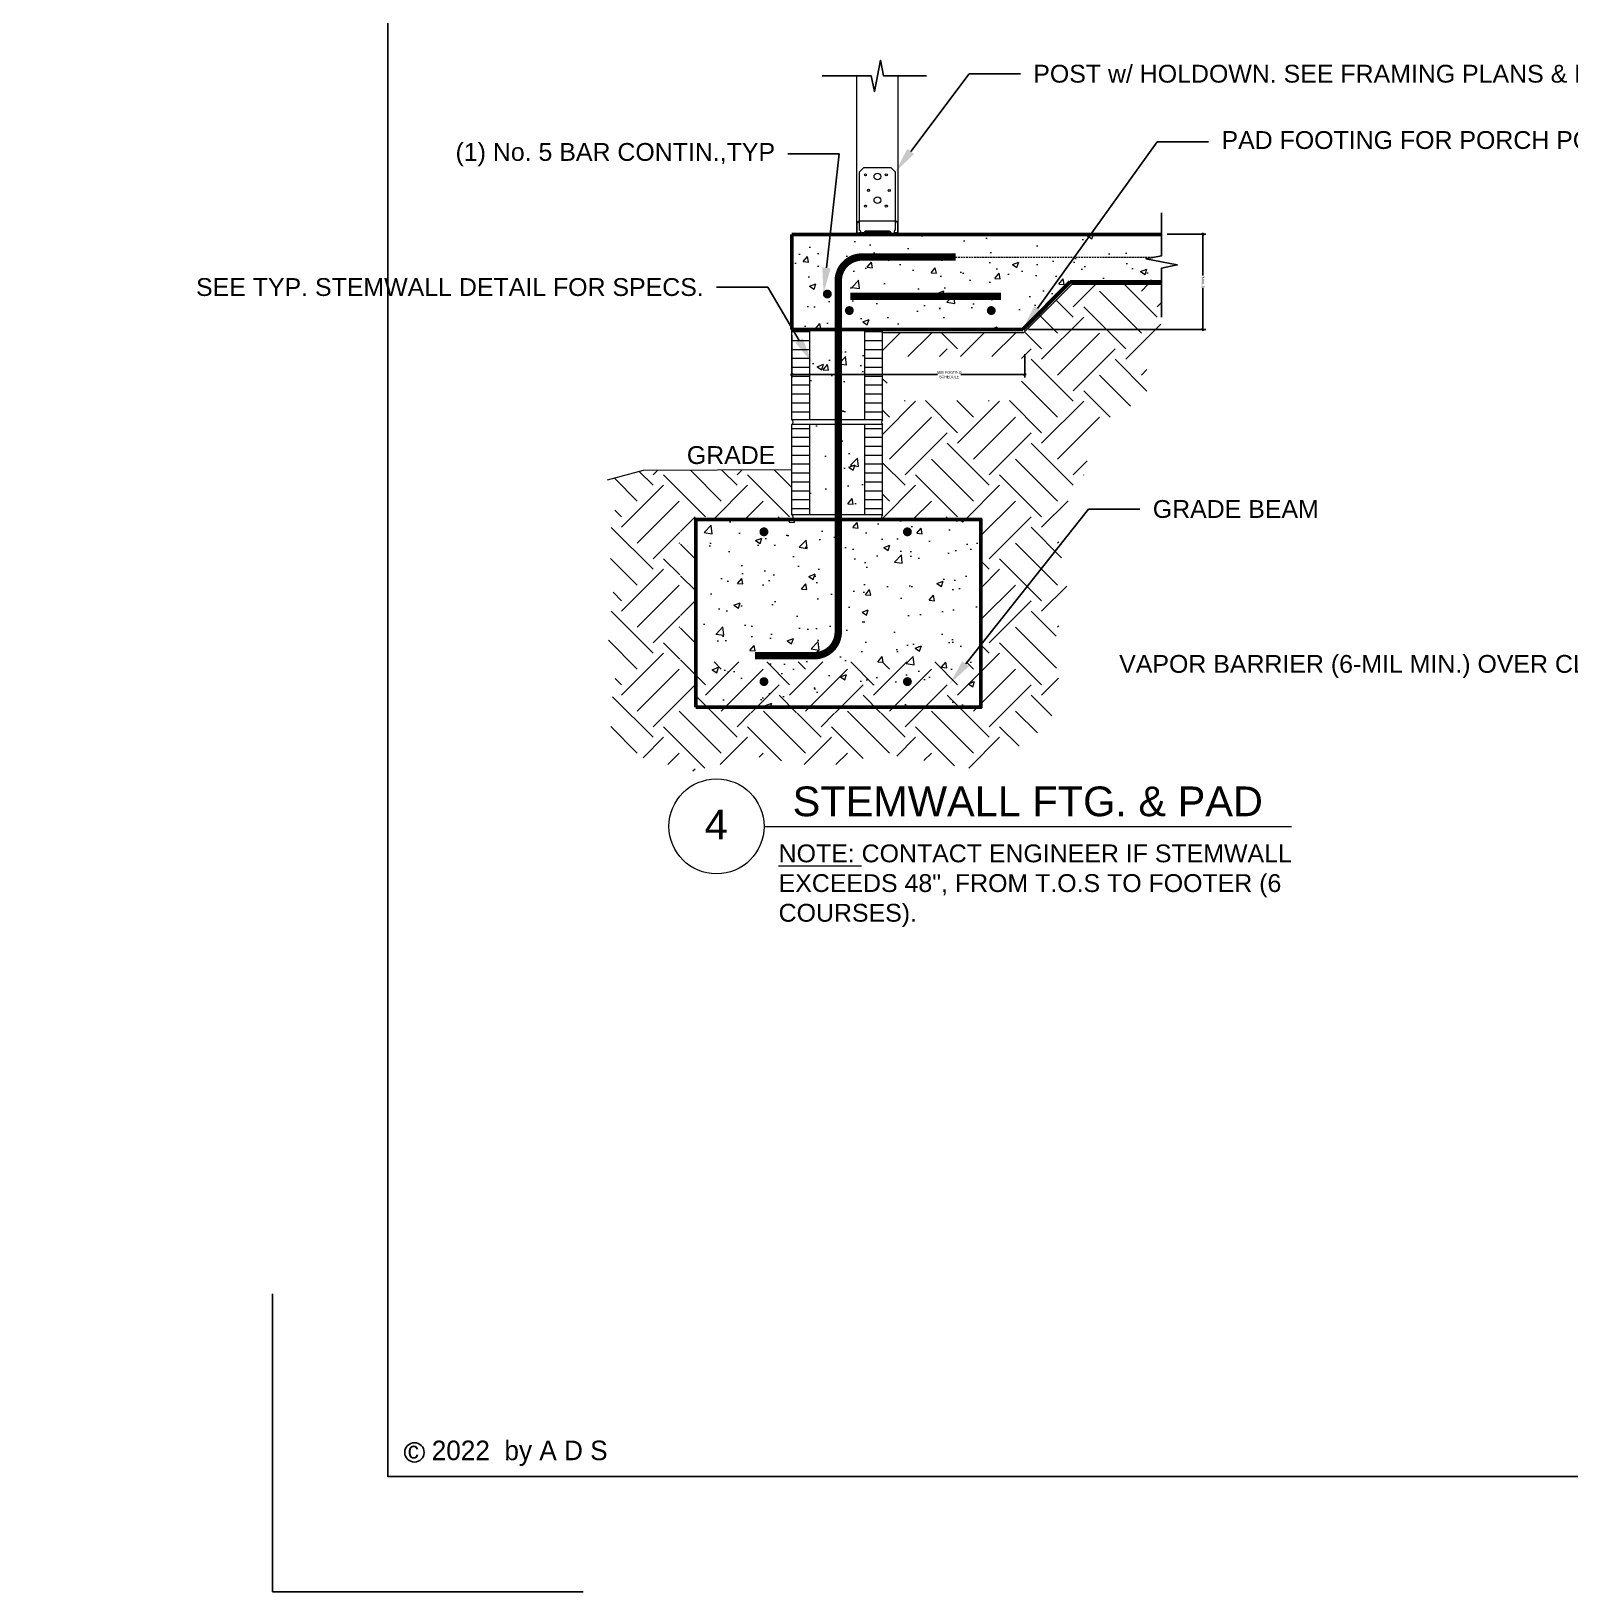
# Model space of a CAD drawing. Header units: inches. Extents: x -1842 to 12195, y -2228 to 2193.
# Drawn here: x 9295 to 9943, y -1030 to -373 of the extents above; entities that cross this region are included whole.
import ezdxf
from ezdxf import colors
from ezdxf.entities.mleader import LeaderData, LeaderLine
from ezdxf.math import Vec2, Vec3

# ---------------------------------------------------------------- set-up
doc = ezdxf.new("R2010")
doc.units = ezdxf.units.IN
doc.header["$LTSCALE"] = 6
doc.header["$MEASUREMENT"] = 0
doc.linetypes.add('HIDDEN2', pattern=[0.1875, 0.125, -0.0625])
doc.layers.add('S-Dims', color=2, linetype='Continuous')
doc.layers.add('Title Block', color=7, linetype='Continuous')
for name, color, linetype, lineweight in [('S-Exisitng', 252, 'Continuous', 0), ('S-Foundation', 5, 'Continuous', 0), ('S-Structural', 1, 'Continuous', 20), ('S-Text', 3, 'Continuous', 0)]:
    doc.layers.add(name, color=color, linetype=linetype, lineweight=lineweight)
doc.styles.add('Arial', font='arial.ttf')
doc.styles.add('HS-DESIGN-PLAN', font='GOTHIC.TTF', dxfattribs={"height": 0.09375})
doc.styles.add('HS-DESIGN-TTLB', font='GOTHIC.TTF')
doc.styles.get("Standard").update_dxf_attribs({"font": 'ARIALN.TTF'})
doc.dimstyles.new('DIMS', dxfattribs={"dimscale": 96, "dimtxt": 0.09375, "dimasz": 0.09375, "dimexe": 0.1, "dimexo": 0.2, "dimgap": 0.046875, "dimtad": 0, "dimdec": 1, "dimzin": 7, "dimdsep": 46, "dimlunit": 4, "dimtxsty": 'Standard', "dimblk": 'ARCHTICK', "dimcen": 0, "dimdle": 0.046875, "dimclrd": 2, "dimclre": 2, "dimclrt": 2, "dimadec": 0, "dimazin": 0, "dimtfac": 1, "dimtdec": 1, "dimtmove": 1, "dimatfit": 2, "dimfxl": 0.2, "dimtolj": 1, "dimtzin": 0, "dimarcsym": 0})

# ---------------------------------------------------------------- blocks, each defined once
blk = doc.blocks.new('_ARCHTICK')
at = {"color": 0, "linetype": 'ByBlock', "const_width": 0.15}
blk.add_lwpolyline([(-0.5, -0.5), (0.5, 0.5)], dxfattribs=at)
blk = doc.blocks.new('*D529')
at = {"layer": 'Defpoints', "color": 0, "transparency": 16777216}
for p in [(9615.59, -498.59), (9713.62, -506.67), (9713.62, -517.66)]:
    blk.add_point(p, dxfattribs=at)
at = {"layer": 'S-Dims', "color": 2, "lineweight": -2, "transparency": 16777216}
for p, q in [((9615.59, -500.99), (9615.59, -518.86)), ((9713.62, -509.07), (9713.62, -518.86)), ((9615.03, -517.66), (9676.82, -517.66)), ((9714.18, -517.66), (9686.62, -517.66))]:
    blk.add_line(p, q, dxfattribs=at)
at = {"layer": 'S-Dims', "color": 2, "lineweight": -2, "transparency": 16777216, "xscale": 1.125, "yscale": 1.125, "zscale": 1.125, "rotation": 180}
blk.add_blockref('_ARCHTICK', (9615.59, -517.66), dxfattribs=at)
at = {"layer": 'S-Dims', "color": 2, "lineweight": -2, "transparency": 16777216, "xscale": 1.125, "yscale": 1.125, "zscale": 1.125}
blk.add_blockref('_ARCHTICK', (9713.62, -517.66), dxfattribs=at)
at = {"layer": 'S-Dims', "color": 2, "transparency": 16777216, "insert": (9681.72, -517.66), "char_height": 1.125, "attachment_point": 5}
blk.add_mtext('\\A1;SEE FOOTING \\PSCHEDULE', dxfattribs=at)
blk = doc.blocks.new('ABU44-r')
for p, q in [((-1.13, 5.59), (-1.5, 5.22)), ((-1.13, 5.59), (1.12, 5.59)), ((1.12, 5.59), (1.5, 5.22)), ((-1.5, 0.3), (-1.5, 5.22)), ((1.5, 5.22), (1.5, 0.3)), ((-1.69, 0.1), (-1.69, 0.9)), ((-1.69, 0.1), (-1.41, 0.1)), ((-1.41, 0.09), (-1.5, 0.09)), ((-1.5, 0), (-1.5, 0.09)), ((1.5, 0), (-1.5, 0)), ((-1.49, 1.1), (1.49, 1.1)), ((-1.41, 0.22), (-1.41, 0)), ((-1.16, 0.09), (-1.41, 0.09)), ((-1.13, 0.12), (-1.13, 0.12)), ((1.03, 0.22), (-1.03, 0.22)), ((-1.03, 0.06), (-1.03, 0.09)), ((1, 0.12), (-1, 0.12)), ((1.03, 0.06), (1.03, 0.09)), ((1.41, 0.22), (1.42, 0)), ((1.69, 0.1), (1.42, 0.1)), ((1.5, 0.09), (1.42, 0.09)), ((1.5, 0.09), (1.5, 0)), ((1.69, 0.9), (1.69, 0.1))]:
    blk.add_line(p, q)
for centre, radius in [((-1, 4.97), 0.0859), ((0, 4.84), 0.281), ((0.75, 4.97), 0.0859), ((-0.75, 3.67), 0.0859), ((0, 2.84), 0.281), ((1, 3.66), 0.0859), ((-1, 2.35), 0.0859), ((0.75, 2.35), 0.0859)]:
    blk.add_circle(centre, radius)
for centre, radius, start, end in [((-1.49, 0.9), 0.198, 90, 180), ((-1.5, 0.22), 0.0859, 0, 90), ((-1.16, 0.12), 0.0312, 270, 0), ((-1.03, 0.12), 0.0938, 90, 180), ((-1.09, 0.06), 0.0625, 270, 0), ((-1, 0.09), 0.0312, 90, 180), ((1, 0.09), 0.0312, 0, 90), ((1.03, 0.12), 0.0938, 0, 90), ((1.09, 0.06), 0.0599, 177.5224, 269.5549), ((1.16, 0.12), 0.0312, 180, 270), ((1.5, 0.22), 0.0859, 90, 180), ((1.49, 0.9), 0.198, 0, 90)]:
    blk.add_arc(centre, radius, start, end)
blk = doc.blocks.new('*D530')
at = {"layer": 'Defpoints', "color": 0, "transparency": 16777216}
for p in [(9771.14, -458.59), (9712.68, -498.59), (9788.52, -498.59)]:
    blk.add_point(p, dxfattribs=at)
at = {"layer": 'S-Dims', "color": 2, "lineweight": -2, "transparency": 16777216}
for p, q in [((9773.54, -458.59), (9789.72, -458.59)), ((9788.52, -458.03), (9788.52, -475.99)), ((9788.52, -499.16), (9788.52, -481.2)), ((9715.08, -498.59), (9789.72, -498.59))]:
    blk.add_line(p, q, dxfattribs=at)
at = {"layer": 'S-Dims', "color": 2, "lineweight": -2, "transparency": 16777216, "xscale": 1.125, "yscale": 1.125, "zscale": 1.125}
for p, rotation in [((9788.52, -458.59), 90), ((9788.52, -498.59), 270)]:
    blk.add_blockref('_ARCHTICK', p, dxfattribs=dict(at, rotation=rotation))
at = {"layer": 'S-Dims', "color": 2, "transparency": 16777216, "insert": (9788.52, -478.59), "char_height": 1.125, "attachment_point": 5, "rotation": 90}
blk.add_mtext('\\A1;8" MIN.', dxfattribs=at)

msp = doc.modelspace()

# ---------------------------------------------------------------- hatches: boundary and pattern name
at = {"layer": 'S-Exisitng'}
h = msp.add_hatch(dxfattribs=at)
h.set_pattern_fill('EARTH', color=256, scale=100, angle=45, style=0)
h.set_pattern_definition([(45, (-6635.62, 5309.156), (0, 35.35534), [25, -25]), (45, (-6642.249, 5315.785), (0, 35.35534), [25, -25]), (45, (-6648.878, 5322.414), (0, 35.35534), [25, -25]), (135, (-6648.878, 5326.834), (-35.35534, 2e-15), [25, -25]), (135, (-6642.249, 5333.463), (-35.35534, 2e-15), [25, -25]), (135, (-6635.62, 5340.092), (-35.35534, 2e-15), [25, -25])])
edge = h.paths.add_edge_path()
edge.add_line((9615.5933812, -557.7567101), (9553.029278, -557.990361))
edge.add_line((9553.029278, -557.990361), (9537.8423333, -562.0238729))
edge.add_line((9537.8423333, -562.0238729), (9541.1372468, -574.522297))
edge.add_line((9541.1372468, -574.522297), (9538.145176, -588.8931948))
edge.add_line((9538.145176, -588.8931948), (9541.2063592, -605.0068565))
edge.add_line((9541.2063592, -605.0068565), (9537.322424, -623.2182437))
edge.add_line((9537.322424, -623.2182437), (9541.6079905, -647.8986948))
edge.add_line((9541.6079905, -647.8986948), (9537.322424, -663.604372))
edge.add_line((9537.322424, -663.604372), (9551.41565, -678.5227604))
edge.add_line((9551.41565, -678.5227604), (9573.8680243, -684.4726598))
edge.add_line((9573.8680243, -684.4726598), (9600.1933897, -678.3535119))
edge.add_line((9600.1933897, -678.3535119), (9628.1513661, -683.0448469))
edge.add_line((9628.1513661, -683.0448469), (9654.0686537, -677.3336835))
edge.add_line((9654.0686537, -677.3336835), (9692.4344129, -683.6567794))
edge.add_line((9692.4344129, -683.6567794), (9716.330501, -671.4798273))
edge.add_line((9716.330501, -671.4798273), (9729.8931659, -655.3191619))
edge.add_line((9729.8931659, -655.3191619), (9725.3089621, -633.7189097))
edge.add_line((9725.3089621, -633.7189097), (9728.8352252, -619.2497828))
edge.add_line((9728.8352252, -619.2497828), (9695.0868873, -626.0774172))
edge.add_line((9695.0868873, -626.0774172), (9695.0868873, -638.594486))
edge.add_line((9695.0868873, -638.594486), (9575.0868873, -638.594486))
edge.add_line((9575.0868873, -638.594486), (9575.0868873, -578.594486))
edge.add_line((9575.0868873, -578.594486), (9615.5933812, -578.594486))
edge.add_arc((9614.9251501, -577.656986), 1.1512772, 305.4805082416, 414.5194917615)
edge.add_line((9615.5933812, -576.719486), (9615.5933812, -557.7567101))
edge = h.paths.add_edge_path()
edge.add_line((9738.4457089, -560.0038379), (9743.0299127, -539.0580959))
edge.add_line((9743.0299127, -539.0580959), (9764.9685168, -527.276116))
edge.add_line((9764.9685168, -527.276116), (9764.9685168, -511.6837432))
edge.add_line((9764.9685168, -511.6837432), (9770.6883522, -498.1547505))
edge.add_line((9770.6883522, -498.1547505), (9771.1421789, -493.4763576))
edge.add_line((9771.1421789, -493.4763576), (9771.1421789, -479.594486))
edge.add_line((9771.1421789, -479.594486), (9733.4492886, -479.594486))
edge.add_line((9733.4492886, -479.594486), (9714.8690217, -497.656986))
edge.add_line((9714.8690217, -497.656986), (9714.8690217, -499.844486))
edge.add_line((9714.8690217, -499.844486), (9653.7183812, -499.844486))
edge.add_line((9653.7183812, -499.844486), (9653.7183812, -536.719486))
edge.add_arc((9654.3866124, -537.656986), 1.1512772, 125.4805082374, 234.5194917631)
edge.add_line((9653.7183812, -538.594486), (9653.7183812, -576.719486))
edge.add_arc((9654.3866124, -577.656986), 1.1512772, 125.4805082374, 234.5194917592)
edge.add_line((9653.7183812, -578.594486), (9695.0868873, -578.594486))
edge.add_line((9695.0868873, -578.594486), (9695.0868873, -626.0774172))
edge.add_line((9695.0868873, -626.0774172), (9728.8352252, -619.2497828))
edge.add_line((9728.8352252, -619.2497828), (9731.5302745, -608.1913309))
edge.add_line((9731.5302745, -608.1913309), (9726.3126656, -579.6834028))
edge.add_line((9726.3126656, -579.6834028), (9738.4457089, -560.0038379))
h.paths.add_polyline_path([(9584.7610323, -659.9610849), (9686.2527614, -659.9610849), (9685.8672847, -660.1685594), (9584.3755555, -660.1685594)], flags=16)
h.paths.add_polyline_path([(9568.3955667, -636.7827961), (9568.3955667, -580.268045), (9568.6947226, -583.2815949), (9568.6947226, -639.796346)], flags=16)
h.paths.add_polyline_path([(9655.6248474, -528.5762428), (9712.1395985, -528.5762428), (9712.1395985, -510.0111811), (9655.6248474, -510.0111811)], flags=16)
at = {"layer": 'S-Foundation', "ltscale": 10}
h = msp.add_hatch(dxfattribs=at)
h.set_pattern_fill('AR-CONC', color=252, scale=3.75, style=0)
h.set_pattern_definition([(50, (-6635.62, 5309.156), (26.897257, -2.353205), [2.8125, -30.9375]), (355, (-6635.62, 5309.156), (-5.203175, 28.207205), [2.25, -24.75]), (100.45144, (-6633.378, 5308.96), (21.69408, 25.854), [2.390257, -26.29283]), (46.1842, (-6635.62, 5316.656), (40.02155, -6.20697), [4.21875, -46.40625]), (96.63564, (-6632.284, 5316.14), (35.04982, 36.52945), [3.58539, -39.43927]), (351.18416, (-6635.62, 5316.656), (35.04982, 36.52945), [3.375, -37.125]), (21, (-6631.87, 5314.78), (22.384014, -15.098208), [2.8125, -30.9375]), (326, (-6631.87, 5314.78), (9.124325, 27.193127), [2.25, -24.75]), (71.45144, (-6630.004, 5313.523), (31.50834, 12.09492), [2.390257, -26.29283]), (37.5, (-6635.619, 5309.156), (0.4559946, 12.4835195), [0, -24.45, 0, -25.125, 0, -24.84375]), (7.5, (-6635.62, 5309.156), (9.865108, 14.790439), [0, -14.325, 0, -23.8875, 0, -9.46875]), (327.5, (-6643.982, 5309.156), (20.0183414, -0.8458077), [0, -9.375, 0, -29.25, 0, -38.8125]), (317.5, (-6647.732, 5309.156), (21.869481, 3.753937), [0, -12.1875, 0, -19.425, 0, -27.5625])])
h.paths.add_polyline_path([(9615.5933812, -458.594486), (9615.5933812, -498.594486), (9653.7183812, -498.594486), (9712.6815217, -498.594486), (9732.6815217, -478.594486), (9771.1421789, -478.594486), (9771.1421789, -472.7949511), (9777.7333699, -471.4970096), (9771.1421789, -470.1990681), (9764.5509878, -468.9011265), (9771.1421789, -467.603185), (9771.1421789, -458.594486)])
h.paths.add_polyline_path([(9700.3421944, -490.9944071, -1), (9698.585367, -490.3528261, -1)], flags=16)
h.paths.add_polyline_path([(9640.6226712, -490.9944071, -1), (9638.8658438, -490.3528261, -1)], flags=16)
h.paths.add_polyline_path([(9631.3627252, -484.0393303, -1), (9629.6058978, -483.3977492, -1)], flags=16)
h = msp.add_hatch(dxfattribs=at)
h.set_pattern_fill('AR-CONC', color=252, scale=3.75, style=0)
h.set_pattern_definition([(50, (9319.808, -849.362), (26.8973, -2.3532), [2.8125, -30.9375]), (355, (9319.808, -849.362), (-5.2032, 28.2072), [2.25, -24.75]), (100.4514, (9322.05, -849.558), (21.6941, 25.854), [2.3903, -26.2928]), (46.184, (9319.808, -841.862), (40.0215, -6.207), [4.2187, -46.4062]), (96.636, (9323.143, -842.38), (35.0498, 36.5294), [3.5854, -39.4393]), (351.184, (9319.808, -841.86), (35.05, 36.5294), [3.375, -37.125]), (21, (9323.558, -843.737), (22.384, -15.0982), [2.8125, -30.9375]), (326, (9323.558, -843.737), (9.1243, 27.1931), [2.25, -24.75]), (71.4514, (9325.423, -844.995), (31.5083, 12.0949), [2.3903, -26.2928]), (37.5, (9319.808, -849.362), (0.456, 12.48352), [0, -24.45, 0, -25.125, 0, -24.84375]), (7.5, (9319.808, -849.362), (9.8651, 14.79044), [0, -14.325, 0, -23.8875, 0, -9.46875]), (327.5, (9311.445, -849.362), (20.01834, -0.8458), [0, -9.375, 0, -29.25, 0, -38.8125]), (317.5, (9307.695, -849.362), (21.8695, 3.75394), [0, -12.1875, 0, -19.425, 0, -27.5625])])
h.paths.add_polyline_path([(9635.0868873, -498.594486), (9623.0933812, -498.594486), (9623.0933812, -536.719486), (9635.0868873, -536.719486)])
h.paths.add_polyline_path([(9646.2183812, -498.594486), (9635.0868873, -498.594486), (9635.0868873, -536.719486), (9646.2183812, -536.719486)])
h.paths.add_polyline_path([(9646.2183812, -538.594486), (9635.0868873, -538.594486), (9635.0868873, -576.719486), (9646.2183812, -576.719486)])
h.paths.add_polyline_path([(9635.0868873, -538.594486), (9623.0933812, -538.594486), (9623.0933812, -576.719486), (9635.0868873, -576.719486)])
h = msp.add_hatch(dxfattribs=at)
h.set_pattern_fill('AR-CONC', color=252, scale=3.75, style=0)
h.set_pattern_definition([(50, (-1419.087, 5436.43), (26.897257, -2.353205), [2.8125, -30.9375]), (355, (-1419.087, 5436.43), (-5.203175, 28.207205), [2.25, -24.75]), (100.45144, (-1416.846, 5436.234), (21.69408, 25.854), [2.39026, -26.29283]), (46.1842, (-1419.087, 5443.93), (40.02155, -6.20697), [4.21875, -46.40625]), (96.63564, (-1415.752, 5443.413), (35.04982, 36.52945), [3.58539, -39.43927]), (351.18416, (-1419.087, 5443.93), (35.04982, 36.52945), [3.375, -37.125]), (21, (-1415.337, 5442.055), (22.384014, -15.09821), [2.8125, -30.9375]), (326, (-1415.337, 5442.055), (9.124325, 27.193127), [2.25, -24.75]), (71.45144, (-1413.472, 5440.797), (31.50834, 12.09492), [2.39026, -26.29283]), (37.5, (-1419.087, 5436.43), (0.4559946, 12.4835195), [0, -24.45, 0, -25.125, 0, -24.84375]), (7.5, (-1419.087, 5436.43), (9.865108, 14.790439), [0, -14.325, 0, -23.8875, 0, -9.46875]), (327.5, (-1427.45, 5436.43), (20.018341, -0.845808), [0, -9.375, 0, -29.25, 0, -38.8125]), (317.5, (-1431.2, 5436.43), (21.869481, 3.753937), [0, -12.1875, 0, -19.425, 0, -27.5625])])
h.paths.add_polyline_path([(9575.0868873, -578.594486), (9575.0868873, -657.6589906), (9695.0868873, -657.6589906), (9695.0868873, -578.594486)])
at = {"layer": 'S-Structural'}
h = msp.add_hatch(dxfattribs=at)
h.set_pattern_fill('ANSI31', color=256, scale=30, angle=315, style=0)
h.set_pattern_definition([(0, (-1419.0874, 5455.4944), (8e-16, 3.75), [])])
h.paths.add_polyline_path([(9623.0933812, -498.594486), (9615.5933812, -498.594486), (9615.5933812, -536.719486), (9623.0933812, -536.719486)])
h.paths.add_polyline_path([(9646.2183812, -536.719486), (9653.7183812, -536.719486), (9653.7183812, -498.594486), (9646.2183812, -498.594486)])
h = msp.add_hatch(dxfattribs=at)
h.set_pattern_fill('ANSI31', color=256, scale=30, angle=315, style=0)
h.set_pattern_definition([(0, (8225.5207, -1286.515), (1e-15, 3.75), [])])
h.paths.add_polyline_path([(9623.0933812, -538.594486), (9615.5933812, -538.594486), (9615.5933812, -576.719486), (9623.0933812, -576.719486)])
h.paths.add_polyline_path([(9646.2183812, -576.719486), (9653.7183812, -576.719486), (9653.7183812, -538.594486), (9646.2183812, -538.594486)])

# ---------------------------------------------------------------- linework, layer by layer
msp.add_line((9445.5770111, -981.4230337), (10940.2362458, -981.4230337))
msp.add_lwpolyline([(9445.1770111, 145.0261878, 0.5, 0.5, 0), (10940.2362458, 145.0261878, 0, 0, 0), (10940.2362458, -981.4230337, 0.5, 0.5, 0), (9445.1770111, -981.4230337, 0.5, 0.5, 0)], format="xyseb")
at = {"const_width": 0.5}
msp.add_lwpolyline([(9445.5770111, -981.4230337), (9445.5770111, 145.0261878)], dxfattribs=at)
msp.add_lwpolyline([(9445.5770111, -981.4230337), (9445.5770111, 145.0261878)], dxfattribs=at)
at = {"layer": 'S-Dims'}
for points in [[(9628.3119045, -391.9369467), (9648.9933111, -391.9369467), (9650.2912526, -398.5281378), (9651.5891941, -391.9369467), (9652.8871356, -385.3457556), (9654.1850771, -391.9369467), (9672.2024751, -391.9369467)], [(9771.1421789, -493.4763576), (9771.1421789, -472.7949511), (9777.7333699, -471.4970096), (9771.1421789, -470.1990681), (9764.5509878, -468.9011265), (9771.1421789, -467.603185), (9771.1421789, -449.5857871)]]:
    msp.add_lwpolyline(points, dxfattribs=at)
at = {"layer": 'S-Exisitng'}
for p, q in [((9553.029278, -557.990361), (9537.8423333, -562.0238729)), ((9615.5933812, -557.7567101), (9553.029278, -557.990361))]:
    msp.add_line(p, q, dxfattribs=at)
at = {"layer": 'S-Foundation', "color": 5, "lineweight": 50}
for p, q in [((9615.5933812, -458.594486), (9771.1421789, -458.594486)), ((9615.5933812, -458.594486), (9623.0933812, -458.594486)), ((9615.5933812, -458.594486), (9615.5933812, -498.594486)), ((9712.6815217, -498.594486), (9732.6815217, -478.594486)), ((9732.6815217, -478.594486), (9771.1421789, -478.594486)), ((9615.5933812, -498.594486), (9712.6815217, -498.594486))]:
    msp.add_line(p, q, dxfattribs=at)
at = {"layer": 'S-Foundation', "color": 3}
for p, q in [((9713.1992886, -499.844486), (9733.4492886, -479.594486)), ((9733.4492886, -479.594486), (9771.1421789, -479.594486)), ((9653.7183812, -499.844486), (9713.1992886, -499.844486))]:
    msp.add_line(p, q, dxfattribs=at)
at = {"layer": 'S-Foundation', "color": 5, "lineweight": 50}
msp.add_lwpolyline([(9575.0868873, -657.6589906), (9695.0868873, -657.6589906), (9695.0868873, -578.594486), (9575.0868873, -578.594486)], close=True, dxfattribs=at)
at = {"layer": 'S-Structural'}
for p, q in [((9642.8530866, -458.594486), (9642.8530866, -391.9369467)), ((9660.3530866, -458.594486), (9660.3530866, -391.9369467)), ((9615.5933812, -536.719486), (9615.5933812, -498.594486)), ((9653.7183812, -498.594486), (9615.5933812, -498.594486)), ((9653.7183812, -498.594486), (9615.5933812, -498.594486)), ((9623.0933812, -536.719486), (9623.0933812, -498.594486)), ((9646.2183812, -536.719486), (9646.2183812, -498.594486)), ((9653.7183812, -536.719486), (9653.7183812, -498.594486)), ((9653.7183812, -536.719486), (9615.5933812, -536.719486)), ((9653.7183812, -536.719486), (9615.5933812, -536.719486)), ((9615.5933812, -576.719486), (9615.5933812, -538.594486)), ((9653.7183812, -538.594486), (9615.5933812, -538.594486)), ((9653.7183812, -538.594486), (9615.5933812, -538.594486)), ((9623.0933812, -576.719486), (9623.0933812, -538.594486)), ((9646.2183812, -576.719486), (9646.2183812, -538.594486)), ((9653.7183812, -576.719486), (9653.7183812, -538.594486)), ((9653.7183812, -576.719486), (9653.7183812, -538.594486)), ((9653.7183812, -576.719486), (9615.5933812, -576.719486))]:
    msp.add_line(p, q, dxfattribs=at)
at = {"layer": 'S-Structural', "linetype": 'HIDDEN2'}
msp.add_line((9684.4134172, -468.1393721), (9767.8465833, -468.1393721), dxfattribs=at)
at = {"layer": 'S-Structural', "const_width": 3.125}
for points in [[(9635.0868873, -507.4774083), (9635.0868873, -478.1393721, -0.4142135624), (9645.0868873, -468.1393721), (9684.4134172, -468.1393721)], [(9635.0868873, -507.4774083), (9635.0868873, -625.9447711, -0.4142135624), (9625.0868873, -635.9447711), (9600.0868873, -635.9447711)]]:
    msp.add_lwpolyline(points, format="xyb", dxfattribs=at)
at = {"layer": 'S-Structural', "color": 1, "ltscale": 10, "const_width": 1.8703125}
for points in [[(9629.6058978, -483.3977492, 1), (9631.3627252, -484.0393303, 1)], [(9638.8658438, -490.3528261, 1), (9640.6226712, -490.9944071, 1)], [(9698.585367, -490.3528261, 1), (9700.3421944, -490.9944071, 1)], [(9602.9292413, -583.5034937, 1), (9604.6860687, -584.1450747, 1)], [(9663.2936224, -583.5034937, 1), (9665.0504499, -584.1450747, 1)], [(9602.9292413, -646.5463292, 1), (9604.6860687, -647.1879103, 1)], [(9663.2936224, -646.5463292, 1), (9665.0504499, -647.1879103, 1)]]:
    msp.add_lwpolyline(points, format="xyb", close=True, dxfattribs=at)
at = {"layer": 'S-Structural', "const_width": 3.125}
msp.add_lwpolyline([(9703.5723575, -484.7364817), (9640.0921195, -484.7364817)], dxfattribs=at)
at = {"layer": 'S-Structural'}
for centre, start, end in [((9614.9251501, -537.656986), 305.4805082379, 54.5194917624), ((9654.3866124, -537.656986), 125.4805082376, 234.5194917621), ((9614.9251501, -577.656986), 305.4805082379, 54.5194917624), ((9654.3866124, -577.656986), 125.4805082376, 234.5194917621)]:
    msp.add_arc(centre, 1.1512772, start, end, dxfattribs=at)
at = {"layer": 'S-Text'}
msp.add_line((9603.8480755, -707.8085095), (9825.862578, -707.8085095), dxfattribs=at)
msp.add_circle((9583.8480755, -707.8085095), 20, dxfattribs=at)
at = {"layer": 'Title Block'}
for p, q in [((9445.5770111, 145.0261878), (9445.5770111, -981.4230337)), ((9397.0000511, -1029.9999937), (9397.0000511, -904.5095137)), ((9397.0000511, -1029.9999937), (9397.0000511, -904.5095137)), ((9397.0000511, -1029.9999937), (9397.0000511, -904.5095137)), ((9397.0000511, -1029.9999937), (9397.0000511, -904.5095137)), ((9397.0000511, -1029.9999937), (9397.0000511, -904.5095137)), ((9397.0000511, -1029.9999937), (9397.0000511, -904.5095137)), ((9397.0000511, -1029.9999937), (9397.0000511, -904.5095137)), ((9397.0000511, -1029.9999937), (9397.0000511, -904.5095137)), ((9527.8036361, -1029.9999937), (9397.0000511, -1029.9999937)), ((9527.8036361, -1029.9999937), (9397.0000511, -1029.9999937)), ((9527.8036361, -1029.9999937), (9397.0000511, -1029.9999937)), ((9527.8036361, -1029.9999937), (9397.0000511, -1029.9999937)), ((9527.8036361, -1029.9999937), (9397.0000511, -1029.9999937)), ((9527.8036361, -1029.9999937), (9397.0000511, -1029.9999937)), ((9527.8036361, -1029.9999937), (9397.0000511, -1029.9999937)), ((9527.8036361, -1029.9999937), (9397.0000511, -1029.9999937)), ((9527.8036361, -1029.9999937), (9397.0000511, -1029.9999937)), ((9527.8036361, -1029.9999937), (9397.0000511, -1029.9999937)), ((9527.8036361, -1029.9999937), (9397.0000511, -1029.9999937)), ((9527.8036361, -1029.9999937), (9397.0000511, -1029.9999937))]:
    msp.add_line(p, q, dxfattribs=at)
msp.add_circle((9456.7506898, -971.3300806), 4.0733674, dxfattribs=at)

# ---------------------------------------------------------------- block references
at = {"layer": 'S-Structural', "xscale": 5, "yscale": 5, "zscale": 5}
msp.add_blockref('ABU44-r', (9651.5519923, -458.4281303), dxfattribs=at)

# ---------------------------------------------------------------- texts
at = {"layer": 'S-Text', "insert": (9571.36392, -547.759466), "char_height": 7.5, "width": 294.30601648, "attachment_point": 1, "style": 'Arial'}
msp.add_mtext('GRADE', dxfattribs=at)
at = {"layer": 'S-Text', "attachment_point": 1, "style": 'Arial'}
for s, width, insert, char_height in [('STEMWALL FTG. & PAD', 352.848742969, (9615.8695121, -691.0205333), 12.5), ('4', 352.848742969, (9578.8950264, -700.7322285), 12.5), ('{\\LNOTE: }CONTACT ENGINEER IF STEMWALL EXCEEDS 48", FROM T.O.S TO FOOTER (6 COURSES).', 247.26224095, (9609.9886764, -715.4236503), 7.5)]:
    msp.add_mtext_dynamic_manual_height_columns(s, width=width, gutter_width=5, heights=[0], dxfattribs=dict(at, insert=insert, char_height=char_height))
at = {"layer": 'Title Block', "insert": (9453.9007848, -966.8675186), "char_height": 7.05375, "attachment_point": 1, "style": 'HS-DESIGN-PLAN'}
msp.add_mtext_dynamic_manual_height_columns('c', width=0.213936353, gutter_width=0.46875, heights=[0], dxfattribs=at)
at = {"layer": 'Title Block', "insert": (9464.0134284, -966.3657295), "char_height": 8.229375, "width": 286.020616253, "attachment_point": 1, "style": 'HS-DESIGN-TTLB'}
msp.add_mtext('2022  by A D S', dxfattribs=at)

# ---------------------------------------------------------------- dimensions: what is measured, and where the dimension line sits
at = {"layer": 'S-Dims'}
dim = msp.add_linear_dim(base=(9788.5196857, -498.594486), p1=(9771.1421789, -458.594486), p2=(9712.6815217, -498.594486), angle=90, text='8" MIN.', dimstyle='DIMS', override={"dimscale": 12}, dxfattribs=at)
dim.commit()
dim.dimension.update_dxf_attribs({"geometry": '*D530', "text_midpoint": (9788.5196857, -478.594486)})
dim = msp.add_linear_dim(base=(9713.6190217, -517.656986), p1=(9615.5933812, -498.594486), p2=(9713.6190217, -506.6745951), text='SEE FOOTING \\PSCHEDULE', dimstyle='DIMS', override={"dimscale": 12}, dxfattribs=at)
dim.commit()
dim.dimension.update_dxf_attribs({"geometry": '*D529', "text_midpoint": (9681.717603, -517.656986), "dimtype": 160})

# ---------------------------------------------------------------- leaders
at = {"layer": 'S-Text'}
ml = msp.add_multileader_mtext('Standard', dxfattribs=at)
ml.set_content('\\A1;POST w/ HOLDOWN. SEE FRAMING PLANS & DETAILS FOR SPECS.', color=256, style='Arial')
ml.set_leader_properties()
ml.build(insert=Vec2(0, 0))
ml.multileader.update_dxf_attribs({"dogleg_length": 0.36, "arrow_head_size": 10.8, "scale": 12})
ctx = ml.context
ctx.base_point, ctx.scale, ctx.char_height, ctx.arrow_head_size, ctx.landing_gap_size, ctx.plane_origin = Vec3(9711.7374097, -391.0638804), 12, 7.5, 10.8, 5.4, Vec3(9645.924984, -485.6247015)
notes = []
notes.append((ctx, [(0, (1, 1, 0), (9690.1374097, -391.0638804), (1, 0), 21.6, [(0, [(9659.0519923, -432.3343803)], 0, [])])]))
ctx.mtext.insert, ctx.mtext.width, ctx.mtext.flow_direction = Vec3(9717.1374097, -387.226909), 206.50775633, 5
ml = msp.add_multileader_mtext('Standard', dxfattribs=at)
ml.set_content('(1) No. 5 BAR CONTIN.,TYP', color=256, style='Arial')
ml.set_leader_properties()
ml.build(insert=Vec2(0, 0))
ml.multileader.update_dxf_attribs({"dogleg_length": 0.36, "arrow_head_size": 10.8, "scale": 12})
ctx = ml.context
ctx.base_point, ctx.scale, ctx.char_height, ctx.arrow_head_size, ctx.landing_gap_size, ctx.plane_origin = Vec3(9537.7108079, -424.6488883), 12, 7.5, 10.8, 5.4, Vec3(9609.4629351, -586.0573809)
ctx.text_align_type = 2
notes.append((ctx, [(0, (1, 1, 0), (9635.4927997, -424.6488883), (-1, 0), 21.6, [(0, [(9628.8992824, -483.3977492)], 0, [])])]))
ctx.mtext.insert, ctx.mtext.width, ctx.mtext.defined_height, ctx.mtext.alignment, ctx.mtext.flow_direction = Vec3(9608.4927997, -420.1570738), 76.55405787, 27.6683984, 3, 5
ml = msp.add_multileader_mtext('Standard', dxfattribs=at)
ml.set_content('\\A1;PAD FOOTING FOR PORCH POST SUPPORT. SEE PLAN & SCHEDULE FOR SIZE, LOCATION, & REINFORCING ', color=256, style='Arial')
ml.set_leader_properties()
ml.build(insert=Vec2(0, 0))
ml.multileader.update_dxf_attribs({"dogleg_length": 0.36, "arrow_head_size": 10.8, "scale": 12})
ctx = ml.context
ctx.base_point, ctx.scale, ctx.char_height, ctx.arrow_head_size, ctx.landing_gap_size, ctx.plane_origin = Vec3(9790.9367776, -419.6358666), 12, 7.5, 10.8, 5.4, Vec3(9695.8235696, -649.0187382)
notes.append((ctx, [(0, (1, 1, 0), (9769.3367776, -419.6358666), (1, 0), 21.6, [(0, [(9712.6815217, -498.594486)], 0, [])])]))
ctx.mtext.insert, ctx.mtext.width, ctx.mtext.defined_height, ctx.mtext.flow_direction = Vec3(9796.3367776, -415.1440521), 157.094387109, 44.0946098, 5
ml = msp.add_multileader_mtext('Standard', dxfattribs=at)
ml.set_content('SEE TYP. STEMWALL DETAIL FOR SPECS.', color=256, style='Arial')
ml.set_leader_properties()
ml.build(insert=Vec2(0, 0))
ml.multileader.update_dxf_attribs({"dogleg_length": 0.36, "arrow_head_size": 10.8, "scale": 12})
ctx = ml.context
ctx.base_point, ctx.scale, ctx.char_height, ctx.arrow_head_size, ctx.landing_gap_size, ctx.plane_origin = Vec3(9512.3160337, -480.8436898), 12, 7.5, 10.8, 5.4, Vec3(9604.5986797, -624.2107955)
ctx.text_align_type = 2
notes.append((ctx, [(0, (1, 1, 0), (9605.483428, -480.8436898), (-1, 0), 21.6, [(0, [(9624.035027, -512.6415494)], 0, [])])]))
ctx.mtext.insert, ctx.mtext.width, ctx.mtext.defined_height, ctx.mtext.alignment, ctx.mtext.flow_direction = Vec3(9578.483428, -477.0297403), 84.584872492, 34.6577892, 3, 5
ml = msp.add_multileader_mtext('Standard', dxfattribs=at)
ml.set_content('GRADE BEAM', color=256, style='Arial')
ml.set_leader_properties()
ml.build(insert=Vec2(0, 0))
ml.multileader.update_dxf_attribs({"dogleg_length": 0.36, "arrow_head_size": 10.8, "scale": 12})
ctx = ml.context
ctx.base_point, ctx.scale, ctx.char_height, ctx.arrow_head_size, ctx.landing_gap_size, ctx.plane_origin = Vec3(9762.0228401, -574.2698639), 12, 7.5, 10.8, 5.4, Vec3(9701.4092187, -755.609038)
notes.append((ctx, [(0, (1, 1, 0), (9740.4228401, -574.2698639), (1, 0), 21.6, [(0, [(9681.9728715, -647.7950215)], 0, [])])]))
ctx.mtext.insert, ctx.mtext.width, ctx.mtext.flow_direction = Vec3(9767.4228401, -570.4559144), 133.63464224, 5
ml = msp.add_multileader_mtext('Standard', dxfattribs=at)
ml.set_content('VAPOR BARRIER (6-MIL MIN.) OVER CLEAN COMPACTED FILL', color=256, style='Arial')
ml.set_leader_properties()
ml.build(insert=Vec2(0, 0))
ml.multileader.update_dxf_attribs({"dogleg_length": 0.36, "arrow_head_size": 10.8, "scale": 12})
ctx = ml.context
ctx.base_point, ctx.scale, ctx.char_height, ctx.arrow_head_size, ctx.landing_gap_size, ctx.plane_origin = Vec3(9940.9655787, -639.4754275), 12, 7.5, 10.8, 5.4, Vec3(10073.0017448, -735.772846)
ctx.text_align_type = 2
notes.append((ctx, [(0, (1, 1, 0), (10092.2963427, -639.4754275), (-1, 0), 21.6, [(0, [(10101.2693967, -586.9516281)], 0, [])])]))
ctx.mtext.insert, ctx.mtext.width, ctx.mtext.alignment, ctx.mtext.flow_direction = Vec3(10065.2963427, -635.661478), 124.726449373, 3, 5
for ctx, leaders in notes:
    for number, flags, end, landing, length, lines in leaders:
        leader = LeaderData()
        leader.index, (leader.has_last_leader_line, leader.has_dogleg_vector, leader.attachment_direction) = number, flags
        leader.last_leader_point, leader.dogleg_vector, leader.dogleg_length = Vec3(end), Vec3(landing), length
        for number, points, colour, breaks in lines:
            line = LeaderLine()
            line.index, line.vertices, line.color, line.breaks = number, Vec3.list(points), colors.encode_raw_color(colour), breaks
            leader.lines.append(line)
        ctx.leaders.append(leader)

doc.saveas('drawing.dxf')
